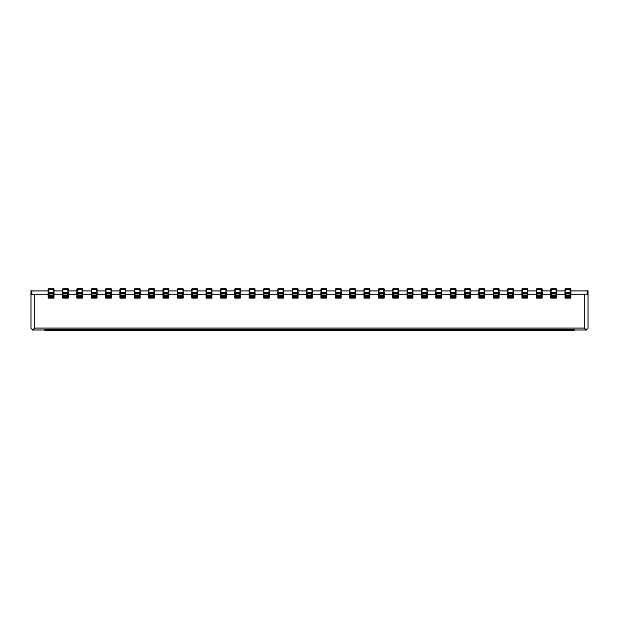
<?xml version="1.0" encoding="UTF-8"?>
<svg xmlns="http://www.w3.org/2000/svg" width="619" height="619" viewBox="0 0 619 619"><rect width="100%" height="100%" fill="white"/><g stroke="black" fill="none" stroke-linecap="round" stroke-linejoin="round"><path stroke-width="0.93" d="M49.063 290.837L30.95 290.837L30.95 328.163L32.745 329.958L34.54 328.163L34.54 294.427M32.745 329.958L586.255 329.958L588.05 328.163L588.05 290.837L569.937 290.837M48.359 289.104L53.745 289.104M62.72 289.104L68.105 289.104M77.073 289.104L82.459 289.104M91.434 289.104L96.819 289.104M105.795 289.104L111.18 289.104M120.148 289.104L125.533 289.104M134.509 289.104L139.894 289.104M148.87 289.104L154.255 289.104M163.223 289.104L168.608 289.104M177.583 289.104L182.969 289.104M191.944 289.104L197.329 289.104M206.297 289.104L211.683 289.104M220.658 289.104L226.043 289.104M235.019 289.104L240.404 289.104M249.372 289.104L254.757 289.104M263.733 289.104L269.118 289.104M278.093 289.104L283.479 289.104M292.447 289.104L297.832 289.104M306.807 289.104L312.193 289.104M321.168 289.104L326.553 289.104M335.521 289.104L340.907 289.104M349.882 289.104L355.267 289.104M364.243 289.104L369.628 289.104M378.596 289.104L383.981 289.104M392.957 289.104L398.342 289.104M407.317 289.104L412.703 289.104M421.671 289.104L427.056 289.104M436.031 289.104L441.417 289.104M450.392 289.104L455.777 289.104M464.745 289.104L470.131 289.104M479.106 289.104L484.491 289.104M493.467 289.104L498.852 289.104M507.82 289.104L513.205 289.104M522.181 289.104L527.566 289.104M536.541 289.104L541.927 289.104M550.895 289.104L556.28 289.104M565.255 289.104L570.641 289.104M48.359 289.297L53.745 289.297M62.72 289.297L68.105 289.297M77.073 289.297L82.459 289.297M91.434 289.297L96.819 289.297M105.795 289.297L111.18 289.297M120.148 289.297L125.533 289.297M134.509 289.297L139.894 289.297M148.87 289.297L154.255 289.297M163.223 289.297L168.608 289.297M177.583 289.297L182.969 289.297M191.944 289.297L197.329 289.297M206.297 289.297L211.683 289.297M220.658 289.297L226.043 289.297M235.019 289.297L240.404 289.297M249.372 289.297L254.757 289.297M263.733 289.297L269.118 289.297M278.093 289.297L283.479 289.297M292.447 289.297L297.832 289.297M306.807 289.297L312.193 289.297M321.168 289.297L326.553 289.297M335.521 289.297L340.907 289.297M349.882 289.297L355.267 289.297M364.243 289.297L369.628 289.297M378.596 289.297L383.981 289.297M392.957 289.297L398.342 289.297M407.317 289.297L412.703 289.297M421.671 289.297L427.056 289.297M436.031 289.297L441.417 289.297M450.392 289.297L455.777 289.297M464.745 289.297L470.131 289.297M479.106 289.297L484.491 289.297M493.467 289.297L498.852 289.297M507.82 289.297L513.205 289.297M522.181 289.297L527.566 289.297M536.541 289.297L541.927 289.297M550.895 289.297L556.28 289.297M565.255 289.297L570.641 289.297M53.892 290.837L62.589 290.837M67.425 290.837L78.056 290.837M81.917 290.837L91.581 290.837M96.417 290.837L106.081 290.837M110.909 290.837L120.573 290.837M125.409 290.837L135.074 290.837M139.902 290.837L148.599 290.837M153.435 290.837L164.058 290.837M167.927 290.837L177.591 290.837M183.386 290.837L192.083 290.837M196.919 290.837L206.584 290.837M211.412 290.837L221.076 290.837M225.912 290.837L235.576 290.837M239.437 290.837L250.068 290.837M254.896 290.837L263.601 290.837M269.397 290.837L278.093 290.837M282.922 290.837L292.586 290.837M297.422 290.837L307.086 290.837M311.914 290.837L321.578 290.837M326.414 290.837L336.078 290.837M340.907 290.837L349.603 290.837M355.399 290.837L364.104 290.837M368.932 290.837L379.563 290.837M383.424 290.837L393.088 290.837M397.924 290.837L407.588 290.837M412.416 290.837L422.081 290.837M426.917 290.837L435.614 290.837M441.409 290.837L451.073 290.837M454.942 290.837L465.565 290.837M470.401 290.837L479.098 290.837M483.926 290.837L493.591 290.837M498.427 290.837L508.091 290.837M512.919 290.837L522.583 290.837M527.419 290.837L537.083 290.837M540.944 290.837L551.575 290.837M556.411 290.837L565.108 290.837M48.359 292.818L53.745 292.818M62.72 292.818L68.105 292.818M77.073 292.818L82.459 292.818M91.434 292.818L96.819 292.818M105.795 292.818L111.18 292.818M120.148 292.818L125.533 292.818M134.509 292.818L139.894 292.818M148.87 292.818L154.255 292.818M163.223 292.818L168.608 292.818M177.583 292.818L182.969 292.818M191.944 292.818L197.329 292.818M206.297 292.818L211.683 292.818M220.658 292.818L226.043 292.818M235.019 292.818L240.404 292.818M249.372 292.818L254.757 292.818M263.733 292.818L269.118 292.818M278.093 292.818L283.479 292.818M292.447 292.818L297.832 292.818M306.807 292.818L312.193 292.818M321.168 292.818L326.553 292.818M335.521 292.818L340.907 292.818M349.882 292.818L355.267 292.818M364.243 292.818L369.628 292.818M378.596 292.818L383.981 292.818M392.957 292.818L398.342 292.818M407.317 292.818L412.703 292.818M421.671 292.818L427.056 292.818M436.031 292.818L441.417 292.818M450.392 292.818L455.777 292.818M464.745 292.818L470.131 292.818M479.106 292.818L484.491 292.818M493.467 292.818L498.852 292.818M507.82 292.818L513.205 292.818M522.181 292.818L527.566 292.818M536.541 292.818L541.927 292.818M550.895 292.818L556.28 292.818M565.255 292.818L570.641 292.818M48.359 292.957L53.745 292.957M62.72 292.957L68.105 292.957M77.073 292.957L82.459 292.957M91.434 292.957L96.819 292.957M105.795 292.957L111.18 292.957M120.148 292.957L125.533 292.957M134.509 292.957L139.894 292.957M148.87 292.957L154.255 292.957M163.223 292.957L168.608 292.957M177.583 292.957L182.969 292.957M191.944 292.957L197.329 292.957M206.297 292.957L211.683 292.957M220.658 292.957L226.043 292.957M235.019 292.957L240.404 292.957M249.372 292.957L254.757 292.957M263.733 292.957L269.118 292.957M278.093 292.957L283.479 292.957M292.447 292.957L297.832 292.957M306.807 292.957L312.193 292.957M321.168 292.957L326.553 292.957M335.521 292.957L340.907 292.957M349.882 292.957L355.267 292.957M364.243 292.957L369.628 292.957M378.596 292.957L383.981 292.957M392.957 292.957L398.342 292.957M407.317 292.957L412.703 292.957M421.671 292.957L427.056 292.957M436.031 292.957L441.417 292.957M450.392 292.957L455.777 292.957M464.745 292.957L470.131 292.957M479.106 292.957L484.491 292.957M493.467 292.957L498.852 292.957M507.82 292.957L513.205 292.957M522.181 292.957L527.566 292.957M536.541 292.957L541.927 292.957M550.895 292.957L556.28 292.957M565.255 292.957L570.641 292.957M48.359 293.135L53.745 293.135M62.72 293.135L68.105 293.135M77.073 293.135L82.459 293.135M91.434 293.135L96.819 293.135M105.795 293.135L111.18 293.135M120.148 293.135L125.533 293.135M134.509 293.135L139.894 293.135M148.87 293.135L154.255 293.135M163.223 293.135L168.608 293.135M177.583 293.135L182.969 293.135M191.944 293.135L197.329 293.135M206.297 293.135L211.683 293.135M220.658 293.135L226.043 293.135M235.019 293.135L240.404 293.135M249.372 293.135L254.757 293.135M263.733 293.135L269.118 293.135M278.093 293.135L283.479 293.135M292.447 293.135L297.832 293.135M306.807 293.135L312.193 293.135M321.168 293.135L326.553 293.135M335.521 293.135L340.907 293.135M349.882 293.135L355.267 293.135M364.243 293.135L369.628 293.135M378.596 293.135L383.981 293.135M392.957 293.135L398.342 293.135M407.317 293.135L412.703 293.135M421.671 293.135L427.056 293.135M436.031 293.135L441.417 293.135M450.392 293.135L455.777 293.135M464.745 293.135L470.131 293.135M479.106 293.135L484.491 293.135M493.467 293.135L498.852 293.135M507.82 293.135L513.205 293.135M522.181 293.135L527.566 293.135M536.541 293.135L541.927 293.135M550.895 293.135L556.28 293.135M565.255 293.135L570.641 293.135M48.359 293.344L53.745 293.344M62.72 293.344L68.105 293.344M77.073 293.344L82.459 293.344M91.434 293.344L96.819 293.344M105.795 293.344L111.18 293.344M120.148 293.344L125.533 293.344M134.509 293.344L139.894 293.344M148.87 293.344L154.255 293.344M163.223 293.344L168.608 293.344M177.583 293.344L182.969 293.344M191.944 293.344L197.329 293.344M206.297 293.344L211.683 293.344M220.658 293.344L226.043 293.344M235.019 293.344L240.404 293.344M249.372 293.344L254.757 293.344M263.733 293.344L269.118 293.344M278.093 293.344L283.479 293.344M292.447 293.344L297.832 293.344M306.807 293.344L312.193 293.344M321.168 293.344L326.553 293.344M335.521 293.344L340.907 293.344M349.882 293.344L355.267 293.344M364.243 293.344L369.628 293.344M378.596 293.344L383.981 293.344M392.957 293.344L398.342 293.344M407.317 293.344L412.703 293.344M421.671 293.344L427.056 293.344M436.031 293.344L441.417 293.344M450.392 293.344L455.777 293.344M464.745 293.344L470.131 293.344M479.106 293.344L484.491 293.344M493.467 293.344L498.852 293.344M507.82 293.344L513.205 293.344M522.181 293.344L527.566 293.344M536.541 293.344L541.927 293.344M550.895 293.344L556.28 293.344M565.255 293.344L570.641 293.344M48.359 293.576L53.745 293.576M62.72 293.576L68.105 293.576M77.073 293.576L82.459 293.576M91.434 293.576L96.819 293.576M105.795 293.576L111.18 293.576M120.148 293.576L125.533 293.576M134.509 293.576L139.894 293.576M148.87 293.576L154.255 293.576M163.223 293.576L168.608 293.576M177.583 293.576L182.969 293.576M191.944 293.576L197.329 293.576M206.297 293.576L211.683 293.576M220.658 293.576L226.043 293.576M235.019 293.576L240.404 293.576M249.372 293.576L254.757 293.576M263.733 293.576L269.118 293.576M278.093 293.576L283.479 293.576M292.447 293.576L297.832 293.576M306.807 293.576L312.193 293.576M321.168 293.576L326.553 293.576M335.521 293.576L340.907 293.576M349.882 293.576L355.267 293.576M364.243 293.576L369.628 293.576M378.596 293.576L383.981 293.576M392.957 293.576L398.342 293.576M407.317 293.576L412.703 293.576M421.671 293.576L427.056 293.576M436.031 293.576L441.417 293.576M450.392 293.576L455.777 293.576M464.745 293.576L470.131 293.576M479.106 293.576L484.491 293.576M493.467 293.576L498.852 293.576M507.82 293.576L513.205 293.576M522.181 293.576L527.566 293.576M536.541 293.576L541.927 293.576M550.895 293.576L556.28 293.576M565.255 293.576L570.641 293.576M49.063 294.427L31.67 294.427L31.67 290.837M53.745 294.427L62.72 294.427M67.425 294.427L78.056 294.427M81.917 294.427L91.581 294.427M96.417 294.427L106.081 294.427M110.909 294.427L120.573 294.427M125.409 294.427L135.074 294.427M139.894 294.427L148.87 294.427M153.435 294.427L164.058 294.427M167.927 294.427L177.591 294.427M182.969 294.427L192.083 294.427M196.919 294.427L206.584 294.427M211.412 294.427L221.076 294.427M225.912 294.427L235.576 294.427M239.437 294.427L250.068 294.427M254.757 294.427L263.733 294.427M269.118 294.427L278.093 294.427M282.922 294.427L292.586 294.427M297.422 294.427L307.086 294.427M311.914 294.427L321.578 294.427M326.414 294.427L336.078 294.427M340.907 294.427L349.882 294.427M355.267 294.427L364.243 294.427M368.932 294.427L379.563 294.427M383.424 294.427L393.088 294.427M397.924 294.427L407.588 294.427M412.416 294.427L422.081 294.427M426.917 294.427L436.031 294.427M441.409 294.427L451.073 294.427M454.942 294.427L465.565 294.427M470.131 294.427L479.106 294.427M483.926 294.427L493.591 294.427M498.427 294.427L508.091 294.427M512.919 294.427L522.583 294.427M527.419 294.427L537.083 294.427M540.944 294.427L551.575 294.427M556.28 294.427L565.255 294.427M569.937 294.427L587.33 294.427L587.33 290.837M48.359 295.162L53.745 295.162M62.72 295.162L68.105 295.162M77.073 295.162L82.459 295.162M91.434 295.162L96.819 295.162M105.795 295.162L111.18 295.162M120.148 295.162L125.533 295.162M134.509 295.162L139.894 295.162M148.87 295.162L154.255 295.162M163.223 295.162L168.608 295.162M177.583 295.162L182.969 295.162M191.944 295.162L197.329 295.162M206.297 295.162L211.683 295.162M220.658 295.162L226.043 295.162M235.019 295.162L240.404 295.162M249.372 295.162L254.757 295.162M263.733 295.162L269.118 295.162M278.093 295.162L283.479 295.162M292.447 295.162L297.832 295.162M306.807 295.162L312.193 295.162M321.168 295.162L326.553 295.162M335.521 295.162L340.907 295.162M349.882 295.162L355.267 295.162M364.243 295.162L369.628 295.162M378.596 295.162L383.981 295.162M392.957 295.162L398.342 295.162M407.317 295.162L412.703 295.162M421.671 295.162L427.056 295.162M436.031 295.162L441.417 295.162M450.392 295.162L455.777 295.162M464.745 295.162L470.131 295.162M479.106 295.162L484.491 295.162M493.467 295.162L498.852 295.162M507.82 295.162L513.205 295.162M522.181 295.162L527.566 295.162M536.541 295.162L541.927 295.162M550.895 295.162L556.28 295.162M565.255 295.162L570.641 295.162M48.359 295.867L53.745 295.867M62.72 295.867L68.105 295.867M77.073 295.867L82.459 295.867M91.434 295.867L96.819 295.867M105.795 295.867L111.18 295.867M120.148 295.867L125.533 295.867M134.509 295.867L139.894 295.867M148.87 295.867L154.255 295.867M163.223 295.867L168.608 295.867M177.583 295.867L182.969 295.867M191.944 295.867L197.329 295.867M206.297 295.867L211.683 295.867M220.658 295.867L226.043 295.867M235.019 295.867L240.404 295.867M249.372 295.867L254.757 295.867M263.733 295.867L269.118 295.867M278.093 295.867L283.479 295.867M292.447 295.867L297.832 295.867M306.807 295.867L312.193 295.867M321.168 295.867L326.553 295.867M335.521 295.867L340.907 295.867M349.882 295.867L355.267 295.867M364.243 295.867L369.628 295.867M378.596 295.867L383.981 295.867M392.957 295.867L398.342 295.867M407.317 295.867L412.703 295.867M421.671 295.867L427.056 295.867M436.031 295.867L441.417 295.867M450.392 295.867L455.777 295.867M464.745 295.867L470.131 295.867M479.106 295.867L484.491 295.867M493.467 295.867L498.852 295.867M507.82 295.867L513.205 295.867M522.181 295.867L527.566 295.867M536.541 295.867L541.927 295.867M550.895 295.867L556.28 295.867M565.255 295.867L570.641 295.867M48.359 296.486L53.745 296.486M62.72 296.486L68.105 296.486M77.073 296.486L82.459 296.486M91.434 296.486L96.819 296.486M105.795 296.486L111.18 296.486M120.148 296.486L125.533 296.486M134.509 296.486L139.894 296.486M148.87 296.486L154.255 296.486M163.223 296.486L168.608 296.486M177.583 296.486L182.969 296.486M191.944 296.486L197.329 296.486M206.297 296.486L211.683 296.486M220.658 296.486L226.043 296.486M235.019 296.486L240.404 296.486M249.372 296.486L254.757 296.486M263.733 296.486L269.118 296.486M278.093 296.486L283.479 296.486M292.447 296.486L297.832 296.486M306.807 296.486L312.193 296.486M321.168 296.486L326.553 296.486M335.521 296.486L340.907 296.486M349.882 296.486L355.267 296.486M364.243 296.486L369.628 296.486M378.596 296.486L383.981 296.486M392.957 296.486L398.342 296.486M407.317 296.486L412.703 296.486M421.671 296.486L427.056 296.486M436.031 296.486L441.417 296.486M450.392 296.486L455.777 296.486M464.745 296.486L470.131 296.486M479.106 296.486L484.491 296.486M493.467 296.486L498.852 296.486M507.82 296.486L513.205 296.486M522.181 296.486L527.566 296.486M536.541 296.486L541.927 296.486M550.895 296.486L556.28 296.486M565.255 296.486L570.641 296.486M48.359 297.019L53.745 297.019M62.72 297.019L68.105 297.019M77.073 297.019L82.459 297.019M91.434 297.019L96.819 297.019M105.795 297.019L111.18 297.019M120.148 297.019L125.533 297.019M134.509 297.019L139.894 297.019M148.87 297.019L154.255 297.019M163.223 297.019L168.608 297.019M177.583 297.019L182.969 297.019M191.944 297.019L197.329 297.019M206.297 297.019L211.683 297.019M220.658 297.019L226.043 297.019M235.019 297.019L240.404 297.019M249.372 297.019L254.757 297.019M263.733 297.019L269.118 297.019M278.093 297.019L283.479 297.019M292.447 297.019L297.832 297.019M306.807 297.019L312.193 297.019M321.168 297.019L326.553 297.019M335.521 297.019L340.907 297.019M349.882 297.019L355.267 297.019M364.243 297.019L369.628 297.019M378.596 297.019L383.981 297.019M392.957 297.019L398.342 297.019M407.317 297.019L412.703 297.019M421.671 297.019L427.056 297.019M436.031 297.019L441.417 297.019M450.392 297.019L455.777 297.019M464.745 297.019L470.131 297.019M479.106 297.019L484.491 297.019M493.467 297.019L498.852 297.019M507.82 297.019L513.205 297.019M522.181 297.019L527.566 297.019M536.541 297.019L541.927 297.019M550.895 297.019L556.28 297.019M565.255 297.019L570.641 297.019M48.359 297.445L53.745 297.445M62.72 297.445L68.105 297.445M77.073 297.445L82.459 297.445M91.434 297.445L96.819 297.445M105.795 297.445L111.18 297.445M120.148 297.445L125.533 297.445M134.509 297.445L139.894 297.445M148.87 297.445L154.255 297.445M163.223 297.445L168.608 297.445M177.583 297.445L182.969 297.445M191.944 297.445L197.329 297.445M206.297 297.445L211.683 297.445M220.658 297.445L226.043 297.445M235.019 297.445L240.404 297.445M249.372 297.445L254.757 297.445M263.733 297.445L269.118 297.445M278.093 297.445L283.479 297.445M292.447 297.445L297.832 297.445M306.807 297.445L312.193 297.445M321.168 297.445L326.553 297.445M335.521 297.445L340.907 297.445M349.882 297.445L355.267 297.445M364.243 297.445L369.628 297.445M378.596 297.445L383.981 297.445M392.957 297.445L398.342 297.445M407.317 297.445L412.703 297.445M421.671 297.445L427.056 297.445M436.031 297.445L441.417 297.445M450.392 297.445L455.777 297.445M464.745 297.445L470.131 297.445M479.106 297.445L484.491 297.445M493.467 297.445L498.852 297.445M507.82 297.445L513.205 297.445M522.181 297.445L527.566 297.445M536.541 297.445L541.927 297.445M550.895 297.445L556.28 297.445M565.255 297.445L570.641 297.445M48.359 297.762L53.745 297.762M62.72 297.762L68.105 297.762M77.073 297.762L82.459 297.762M91.434 297.762L96.819 297.762M105.795 297.762L111.18 297.762M120.148 297.762L125.533 297.762M134.509 297.762L139.894 297.762M148.87 297.762L154.255 297.762M163.223 297.762L168.608 297.762M177.583 297.762L182.969 297.762M191.944 297.762L197.329 297.762M206.297 297.762L211.683 297.762M220.658 297.762L226.043 297.762M235.019 297.762L240.404 297.762M249.372 297.762L254.757 297.762M263.733 297.762L269.118 297.762M278.093 297.762L283.479 297.762M292.447 297.762L297.832 297.762M306.807 297.762L312.193 297.762M321.168 297.762L326.553 297.762M335.521 297.762L340.907 297.762M349.882 297.762L355.267 297.762M364.243 297.762L369.628 297.762M378.596 297.762L383.981 297.762M392.957 297.762L398.342 297.762M407.317 297.762L412.703 297.762M421.671 297.762L427.056 297.762M436.031 297.762L441.417 297.762M450.392 297.762L455.777 297.762M464.745 297.762L470.131 297.762M479.106 297.762L484.491 297.762M493.467 297.762L498.852 297.762M507.82 297.762L513.205 297.762M522.181 297.762L527.566 297.762M536.541 297.762L541.927 297.762M550.895 297.762L556.28 297.762M565.255 297.762L570.641 297.762M34.54 328.163L584.46 328.163L586.255 329.958M44.947 329.881L574.053 329.881M584.46 294.427L584.46 328.163M574.053 329.958L44.947 329.958M53.745 289.042L48.359 289.042L48.359 298.01L53.745 298.01L53.745 289.042M68.105 289.042L62.72 289.042L62.72 298.01L68.105 298.01L68.105 289.042M82.459 289.042L77.073 289.042L77.073 298.01L82.459 298.01L82.459 289.042M96.819 289.042L91.434 289.042L91.434 298.01L96.819 297.948L96.819 289.042M111.18 289.042L105.795 289.042L105.795 298.01L111.18 298.01L111.18 289.042M125.533 289.042L120.148 289.042L120.148 298.01L125.533 298.01L125.533 289.042M139.894 289.042L134.509 289.042L134.509 298.01L139.894 298.01L139.894 289.042M154.255 289.042L148.87 289.042L148.87 298.01L154.255 297.948L154.255 289.042M168.608 289.042L163.223 289.042L163.223 298.01L168.608 298.01L168.608 289.042M182.969 289.042L177.583 289.042L177.583 298.01L182.969 298.01L182.969 289.042M197.329 289.042L191.944 289.042L191.944 298.01L197.329 297.948L197.329 289.042M211.683 289.042L206.297 289.042L206.297 298.01L211.683 298.01L211.683 289.042M226.043 289.042L220.658 289.042L220.658 298.01L226.043 298.01L226.043 289.042M240.404 289.042L235.019 289.042L235.019 298.01L240.404 297.948L240.404 289.042M254.757 289.042L249.372 289.042L249.372 298.01L254.757 297.948L254.757 289.042M269.118 289.042L263.733 289.042L263.733 298.01L269.118 298.01L269.118 289.042M283.479 289.042L278.093 289.042L278.093 298.01L283.479 298.01L283.479 289.042M297.832 289.042L292.447 289.042L292.447 298.01L297.832 298.01L297.832 289.042M312.193 289.042L306.807 289.042L306.807 298.01L312.193 298.01L312.193 289.042M326.553 289.042L321.168 289.042L321.168 298.01L326.553 297.948L326.553 289.042M340.907 289.042L335.521 289.042L335.521 298.01L340.907 298.01L340.907 289.042M355.267 289.042L349.882 289.042L349.882 298.01L355.267 298.01L355.267 289.042M369.628 289.042L364.243 289.042L364.243 298.01L369.628 297.948L369.628 289.042M383.981 289.042L378.596 289.042L378.596 298.01L383.981 298.01L383.981 289.042M398.342 289.042L392.957 289.042L392.957 298.01L398.342 298.01L398.342 289.042M412.703 289.042L407.317 289.042L407.317 298.01L412.703 298.01L412.703 289.042M427.056 289.042L421.671 289.042L421.671 298.01L427.056 298.01L427.056 289.042M441.417 289.042L436.031 289.042L436.031 298.01L441.417 298.01L441.417 289.042M455.777 289.042L450.392 289.042L450.392 298.01L455.777 298.01L455.777 289.042M470.131 289.042L464.745 289.042L464.745 298.01L470.131 298.01L470.131 289.042M484.491 289.042L479.106 289.042L479.106 298.01L484.491 298.01L484.491 289.042M498.852 289.042L493.467 289.042L493.467 298.01L498.852 297.948L498.852 289.042M513.205 289.042L507.82 289.042L507.82 298.01L513.205 297.948L513.205 289.042M527.566 289.042L522.181 289.042L522.181 298.01L527.566 297.948L527.566 289.042M541.927 289.042L536.541 289.042L536.541 298.01L541.927 298.01L541.927 289.042M556.28 289.042L550.895 289.042L550.895 298.01L556.28 298.01L556.28 289.042M570.641 289.042L565.255 289.042L565.255 298.01L570.641 298.01L570.641 289.042M53.745 292.648L48.359 292.632L53.745 292.717M68.105 292.632L62.72 292.648L68.105 292.717M82.459 292.632L77.073 292.648L82.459 292.717M96.819 292.632L91.434 292.632L96.819 292.717M111.18 292.648L105.795 292.632L111.18 292.717M125.533 292.632L120.148 292.648L125.533 292.717M139.894 292.648L134.509 292.632L139.894 292.717M154.255 292.632L148.87 292.648L154.255 292.717M168.608 292.648L163.223 292.632L168.608 292.717M182.969 292.632L177.583 292.648L182.969 292.717M197.329 292.632L191.944 292.632L197.329 292.717M211.683 292.632L206.297 292.632L211.683 292.717M226.043 292.648L220.658 292.632L226.043 292.717M240.404 292.632L235.019 292.632L240.404 292.717M254.757 292.632L249.372 292.648L254.757 292.717M269.118 292.648L263.733 292.632L269.118 292.717M283.479 292.648L278.093 292.632L283.479 292.717M297.832 292.632L292.447 292.632L297.832 292.717M312.193 292.632L306.807 292.648L312.193 292.717M326.553 292.648L321.168 292.632L326.553 292.717M340.907 292.648L335.521 292.632L340.907 292.717M355.267 292.632L349.882 292.648L355.267 292.717M369.628 292.648L364.243 292.632L369.628 292.717M383.981 292.648L378.596 292.632L383.981 292.717M398.342 292.648L392.957 292.632L398.342 292.717M412.703 292.632L407.317 292.648L412.703 292.717M427.056 292.632L421.671 292.632L427.056 292.717M441.417 292.648L436.031 292.632L441.417 292.717M455.777 292.632L450.392 292.648L455.777 292.717M470.131 292.632L464.745 292.648L470.131 292.717M484.491 292.632L479.106 292.648L484.491 292.717M498.852 292.648L493.467 292.632L498.852 292.717M513.205 292.632L507.82 292.648L513.205 292.717M527.566 292.632L522.181 292.648L527.566 292.717M541.927 292.648L536.541 292.632L541.927 292.717M556.28 292.648L550.895 292.632L556.28 292.717M570.641 292.632L565.255 292.648L570.641 292.717"/></g></svg>
